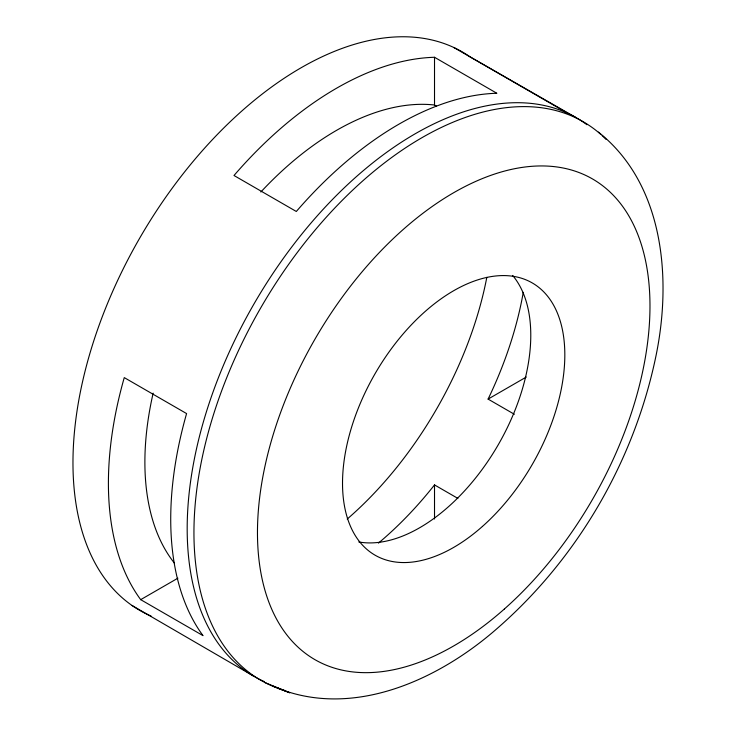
<?xml version="1.0" encoding="UTF-8"?>
<svg xmlns="http://www.w3.org/2000/svg" width="736" height="736" viewBox="0 0 736 736"><rect width="100%" height="100%" fill="white"/><g stroke="black" fill="none" stroke-linecap="round" stroke-linejoin="round"><path stroke-width="1.1" d="M140.696 599.656L203.016 635.637A322.46 186.171 -60 0 1 186.585 413.577L124.264 377.605A322.46 186.171 -60 0 0 140.696 599.656L177.91 578.174M514.372 414.276L488.088 399.096L526.268 377.053M277.463 688.068C354.246 718.934 439.539 679.208 497.554 628.13C576.868 558.882 632.758 463.22 655.031 360.373L655.813 356.666C671.913 279.68 664.424 184.524 598.405 132.103M272.633 686.007L289.69 692.788L264.978 682.557M576.27 117.723L469.973 56.801A322.46 186.171 -60 0 0 138.239 240.672A322.46 186.171 -60 0 0 151.11 616.078M453.799 47.5L568.026 113.436M434.516 57.279L496.837 93.26A322.46 186.171 -60 0 0 296.314 211.48L233.993 175.499A322.46 186.171 -60 0 1 434.516 57.279L434.516 105L436.466 106.122M378.433 543.113A270.866 156.382 -60 0 0 434.516 484.914L457.884 498.401M131.992 605.452L254.132 676.421M434.516 484.914L434.516 519M512.661 275.476A157.191 90.758 -60 0 1 498.226 444.792A157.191 90.758 -60 0 1 358.8 541.963M264.344 681.591A322.46 186.171 -60 0 1 254.362 303.296A322.46 186.171 -60 0 1 586.914 124.706M523.268 292.348A270.866 156.382 -60 0 1 488.088 399.096M174.515 563.224A270.866 156.382 -60 0 1 153.143 393.162M260.857 191.995A270.866 156.382 -60 0 1 434.516 105M486.818 277.334A270.866 156.382 -60 0 1 347.217 519.055M285.209 690.607A322.46 186.171 -60 0 1 258.437 311.889A322.46 186.171 -60 0 1 600.429 134.072M602.103 135.562A322.46 186.171 -60 0 1 606.179 139.472M482.439 526.433A157.191 90.758 -60 0 0 532.266 282.937A157.191 90.758 -60 0 0 346.306 447.838A157.191 90.758 -60 0 0 482.439 526.433M504.399 608.976A277.546 160.246 -60 0 0 592.572 178.986A277.546 160.246 -60 0 0 264.178 469.964A277.546 160.246 -60 0 0 504.399 608.976"/></g></svg>
